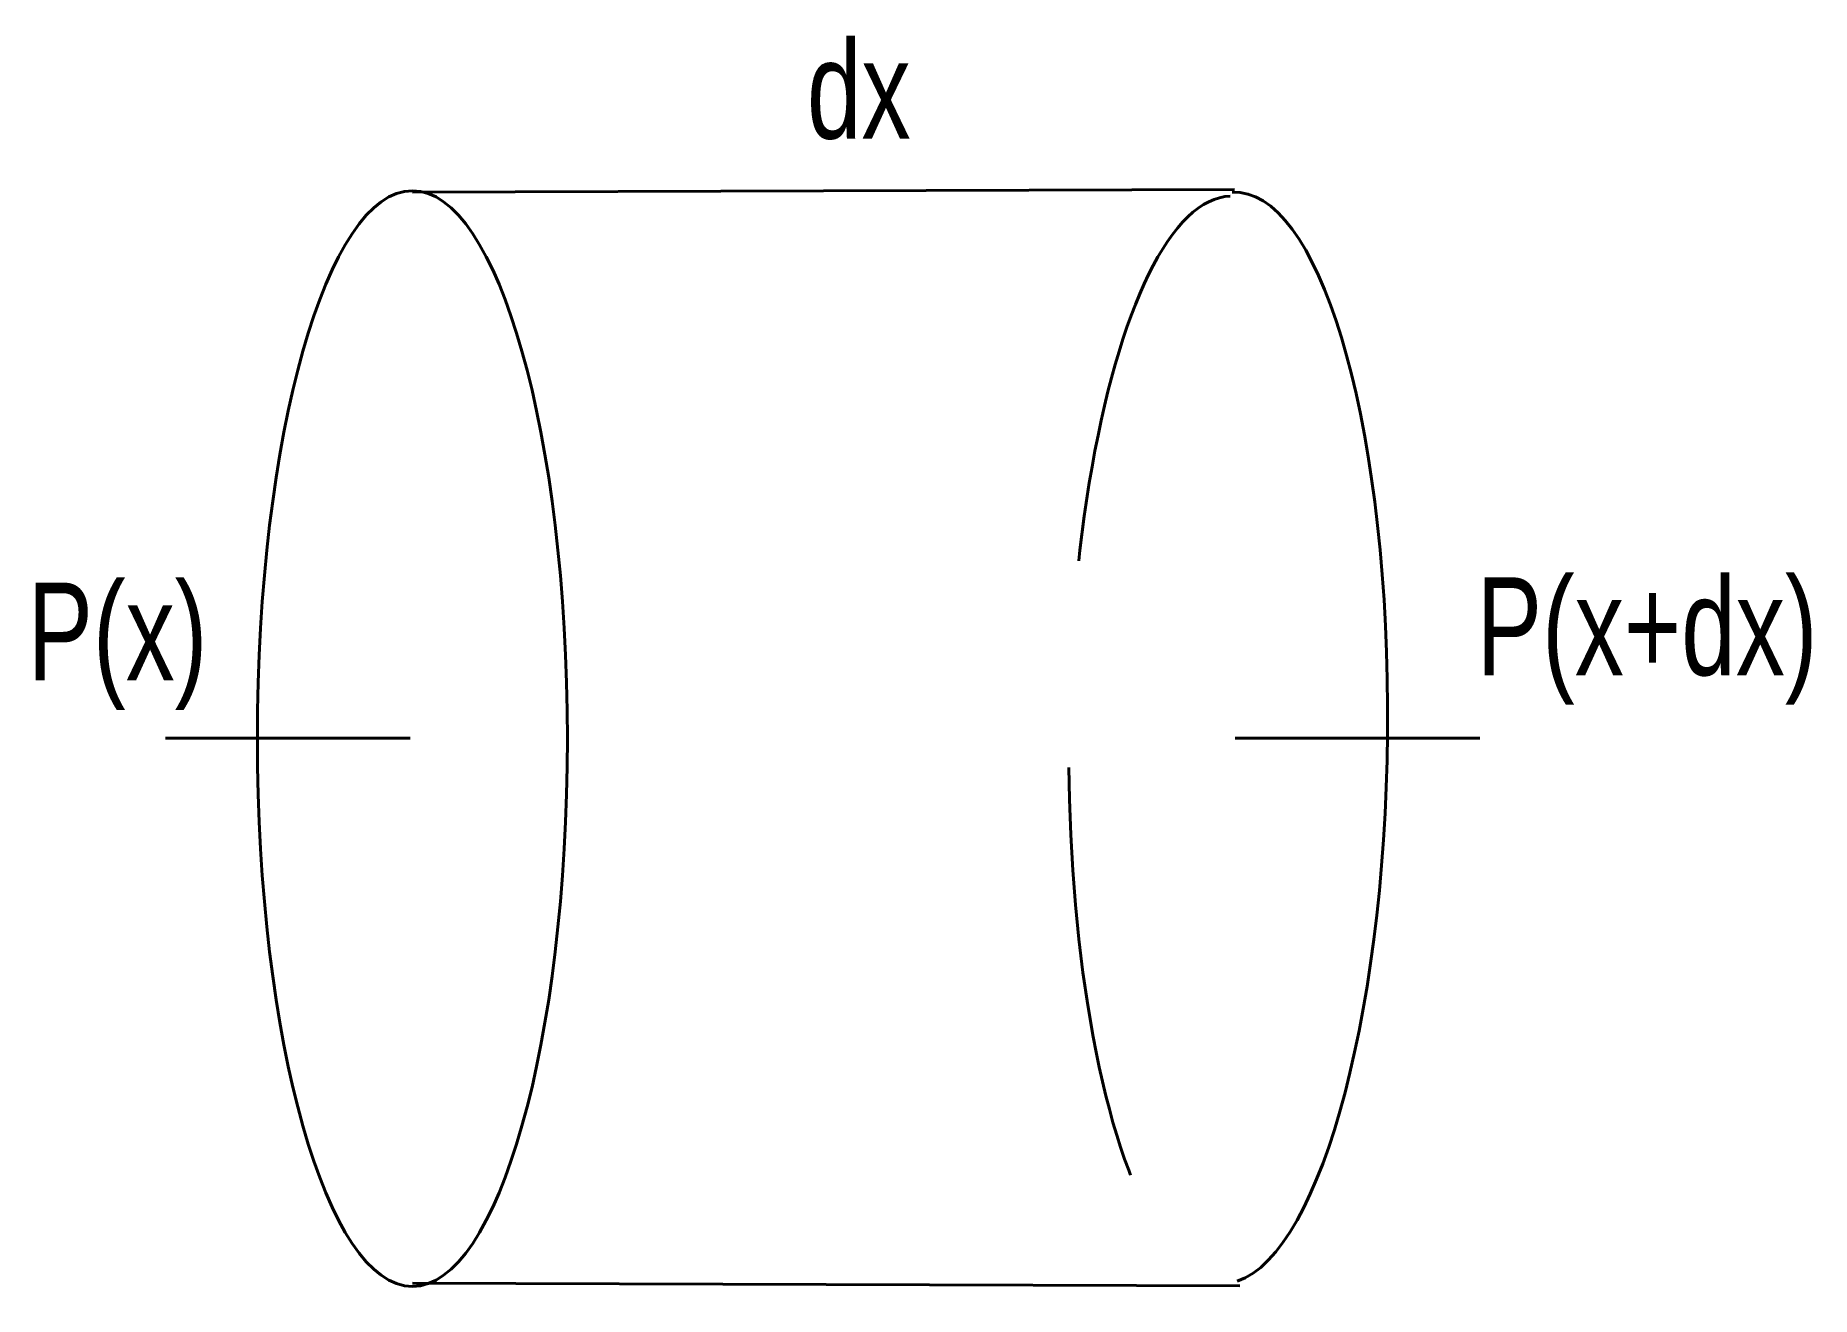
# Model space of a CAD drawing. Header units: millimetres. Extents: x -23 to 86, y -34 to 43.
import ezdxf

# ---------------------------------------------------------------- set-up
doc = ezdxf.new("R2010")
doc.units = ezdxf.units.MM
doc.linetypes.add('DASHEDX2', pattern=[38.1, 25.4, -12.7])
doc.layers.get('0').update_dxf_attribs({"linetype": 'CONTINUOUS', "lineweight": 0})
doc.styles.get("Standard").update_dxf_attribs({"font": 'txt', "width": 0.75})

msp = doc.modelspace()

# ---------------------------------------------------------------- linework, layer by layer
at = {"linetype": 'CONTINUOUS', "lineweight": 40}
for p, q in [((0, 33.6), (50.4, 33.76)), ((-0.128, 0.128), (-15.128, 0.128)), ((50.432, 0.128), (65.432, 0.128)), ((0, -33.28), (50.72, -33.44))]:
    msp.add_line(p, q, dxfattribs=at)
msp.add_ellipse((50.003968, 0.131072), major_axis=(0.44918, 33.463919), ratio=0.2918027596, start_param=3.2445566786, end_param=0.0218261534, dxfattribs=at)
msp.add_ellipse((0, 0.1024), major_axis=(0, 33.5872), ratio=0.282845846, dxfattribs=at)
at = {"linetype": 'DASHEDX2', "lineweight": 40}
msp.add_ellipse((50.003968, 0.065536), major_axis=(0.223413, 33.288589), ratio=0.2933396752, start_param=0.00958825, end_param=3.2247570169, dxfattribs=at)

# ---------------------------------------------------------------- texts
at = {"linetype": 'CONTINUOUS', "lineweight": 40, "char_height": 6, "width": 100, "attachment_point": 5}
for s, insert in [('dx', (27.36, 39.84)), ('P(x)', (-18.08, 5.76)), ('P(x+dx)', (75.68, 6.08))]:
    msp.add_mtext(s, dxfattribs=dict(at, insert=insert))

doc.saveas('drawing.dxf')
